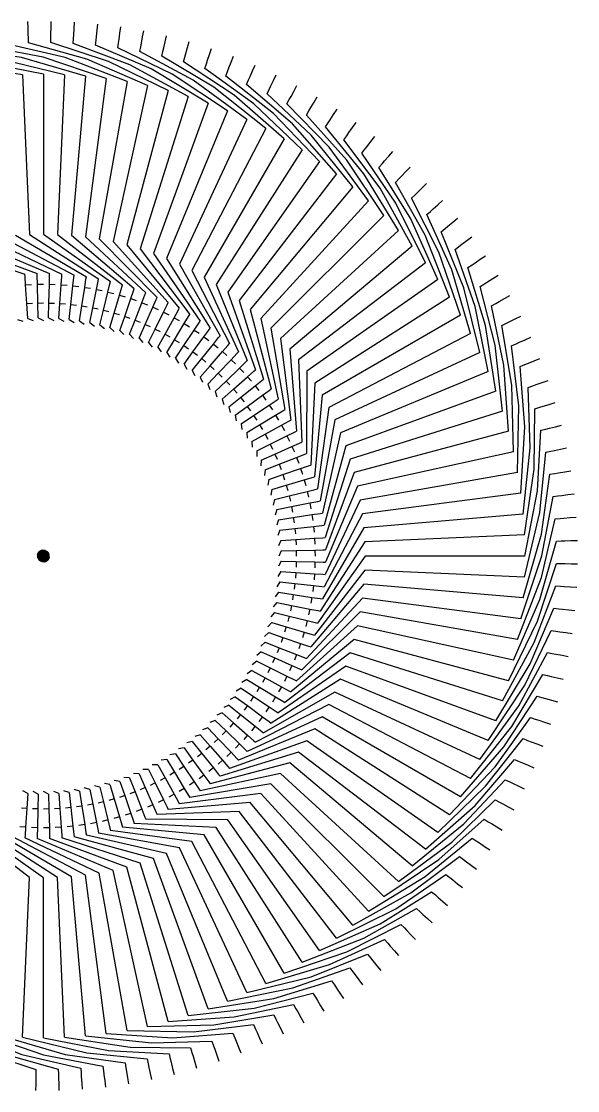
# Model space of a CAD drawing. Header units: millimetres. Extents: x -42.8 to 42.8, y -42.8 to 42.8.
# Drawn here: x -1.8 to 42.8, y -42.8 to 42.8 of the extents above; entities that cross this region are included whole.
import ezdxf

# ---------------------------------------------------------------- set-up
doc = ezdxf.new("R2010")
doc.units = ezdxf.units.MM
doc.layers.add('Array008', color=7, linetype='CONTINUOUS')

msp = doc.modelspace()

# ---------------------------------------------------------------- linework, layer by layer
at = {"layer": 'Array008'}
for p, q in [((0.616, 42.322), (0.623, 42.822)), ((-1.231, 42.309), (-1.246, 42.808)), ((-1.217, 41.809), (-1.231, 42.309)), ((0.608, 41.822), (0.616, 42.322)), ((2.432, 41.756), (2.461, 42.255)), ((2.461, 42.255), (2.49, 42.754)), ((4.251, 41.61), (4.302, 42.107)), ((4.302, 42.107), (4.353, 42.605)), ((6.134, 41.88), (6.207, 42.374)), ((7.955, 41.572), (8.049, 42.063)), ((-1.208, 41.509), (-1.217, 41.809)), ((-1.196, 41.115), (-1.208, 41.509)), ((3.475, 39.805), (-1.196, 41.115)), ((0.598, 41.128), (0.604, 41.522)), ((5.208, 39.616), (0.598, 41.128)), ((0.604, 41.522), (0.608, 41.822)), ((2.392, 41.063), (2.415, 41.456)), ((2.415, 41.456), (2.432, 41.756)), ((4.18, 40.919), (4.221, 41.312)), ((4.221, 41.312), (4.251, 41.61)), ((6.019, 41.088), (6.062, 41.385)), ((6.062, 41.385), (6.134, 41.88)), ((7.861, 41.081), (7.955, 41.572)), ((9.646, 40.699), (9.761, 41.186)), ((9.761, 41.186), (9.876, 41.672)), ((11.548, 40.721), (11.685, 41.202)), ((-1.75, 39.919), (-6.553, 40.607)), ((-0.007, 39.957), (-4.775, 40.854)), ((1.735, 39.919), (-2.989, 41.024)), ((6.931, 39.351), (2.392, 41.063)), ((8.641, 39.011), (4.18, 40.919)), ((5.961, 40.698), (6.019, 41.088)), ((10.334, 38.597), (5.961, 40.698)), ((7.731, 40.399), (7.805, 40.787)), ((12.008, 38.11), (7.731, 40.399)), ((7.805, 40.787), (7.861, 41.081)), ((9.486, 40.024), (9.577, 40.407)), ((9.577, 40.407), (9.646, 40.699)), ((11.412, 40.24), (11.548, 40.721)), ((13.314, 40.178), (13.471, 40.653)), ((0, 38.59), (-5.223, 39.614)), ((1.683, 38.553), (-3.49, 39.804)), ((3.363, 38.443), (-1.75, 39.919)), ((5.037, 38.259), (-0.007, 39.957)), ((6.701, 38.003), (1.735, 39.919)), ((8.352, 37.675), (3.475, 39.805)), ((9.988, 37.275), (5.208, 39.616)), ((13.659, 37.55), (9.486, 40.024)), ((11.223, 39.572), (11.33, 39.951)), ((15.284, 36.918), (11.223, 39.572)), ((11.33, 39.951), (11.412, 40.24)), ((12.938, 39.045), (13.062, 39.419)), ((13.062, 39.419), (13.156, 39.704)), ((13.156, 39.704), (13.314, 40.178)), ((14.876, 39.092), (15.053, 39.559)), ((15.053, 39.559), (15.231, 40.027)), ((-1.683, 38.553), (-6.946, 39.349)), ((-1.683, 38.553), (-1.125, 25.765)), ((0, 38.59), (0, 25.79)), ((1.683, 38.553), (1.125, 25.765)), ((11.604, 36.804), (6.931, 39.351)), ((13.198, 36.262), (8.641, 39.011)), ((14.768, 35.652), (10.334, 38.597)), ((16.88, 36.216), (12.938, 39.045)), ((14.629, 38.443), (14.769, 38.812)), ((14.769, 38.812), (14.876, 39.092)), ((16.567, 38.406), (16.765, 38.865)), ((16.765, 38.865), (16.963, 39.324)), ((18.444, 38.097), (18.662, 38.547)), ((3.363, 38.443), (2.248, 25.691)), ((5.037, 38.259), (3.366, 25.569)), ((6.701, 38.003), (4.478, 25.398)), ((16.309, 34.974), (12.008, 38.11)), ((18.443, 35.446), (14.629, 38.443)), ((16.292, 37.768), (16.448, 38.13)), ((19.972, 34.607), (16.292, 37.768)), ((16.448, 38.13), (16.567, 38.406)), ((18.226, 37.647), (18.444, 38.097)), ((20.088, 37.256), (20.326, 37.696)), ((8.352, 37.675), (5.582, 25.178)), ((9.988, 37.275), (6.675, 24.911)), ((17.819, 34.229), (13.659, 37.55)), ((19.295, 33.42), (15.284, 36.918)), ((17.924, 37.022), (18.095, 37.377)), ((21.463, 33.703), (17.924, 37.022)), ((18.095, 37.377), (18.226, 37.647)), ((19.851, 36.816), (20.088, 37.256)), ((11.604, 36.804), (7.755, 24.596)), ((13.198, 36.262), (8.821, 24.234)), ((20.734, 32.546), (16.88, 36.216)), ((19.521, 36.205), (19.709, 36.552)), ((22.912, 32.735), (19.521, 36.205)), ((19.709, 36.552), (19.851, 36.816)), ((21.438, 35.915), (21.694, 36.344)), ((21.694, 36.344), (21.95, 36.774)), ((14.768, 35.652), (9.869, 23.826)), ((22.134, 31.611), (18.443, 35.446)), ((21.082, 35.319), (21.284, 35.657)), ((24.318, 31.704), (21.082, 35.319)), ((21.284, 35.657), (21.438, 35.915)), ((22.984, 34.946), (23.259, 35.363)), ((23.259, 35.363), (23.534, 35.781)), ((16.309, 34.974), (10.899, 23.373)), ((23.492, 30.615), (19.972, 34.607)), ((22.603, 34.366), (22.819, 34.695)), ((25.678, 30.613), (22.603, 34.366)), ((22.819, 34.695), (22.984, 34.946)), ((24.487, 33.91), (24.779, 34.315)), ((24.779, 34.315), (25.072, 34.721)), ((17.819, 34.229), (11.908, 22.876)), ((19.295, 33.42), (12.895, 22.334)), ((24.805, 29.561), (21.463, 33.703)), ((24.08, 33.347), (24.311, 33.667)), ((24.311, 33.667), (24.487, 33.91)), ((26.252, 33.202), (26.563, 33.594)), ((20.734, 32.546), (13.857, 21.751)), ((26.071, 28.451), (22.912, 32.735)), ((26.989, 29.464), (24.08, 33.347)), ((25.512, 32.265), (25.756, 32.574)), ((25.756, 32.574), (25.942, 32.809)), ((25.942, 32.809), (26.252, 33.202)), ((27.287, 27.287), (24.318, 31.704)), ((28.249, 28.259), (25.512, 32.265)), ((27.349, 31.647), (27.676, 32.025)), ((27.676, 32.025), (28.003, 32.403)), ((22.134, 31.611), (14.792, 21.126)), ((26.895, 31.121), (27.153, 31.42)), ((29.454, 27), (26.895, 31.121)), ((27.153, 31.42), (27.349, 31.647)), ((29.046, 30.787), (29.389, 31.151)), ((23.492, 30.615), (15.7, 20.46)), ((28.451, 26.071), (25.678, 30.613)), ((28.227, 29.919), (28.497, 30.205)), ((28.497, 30.205), (28.703, 30.424)), ((28.703, 30.424), (29.046, 30.787)), ((24.805, 29.561), (16.577, 19.756)), ((29.561, 24.805), (26.989, 29.464)), ((30.604, 25.689), (28.227, 29.919)), ((29.788, 28.934), (30.003, 29.143)), ((30.003, 29.143), (30.362, 29.491)), ((30.362, 29.491), (30.72, 29.839)), ((26.071, 28.451), (17.423, 19.014)), ((29.505, 28.659), (29.788, 28.934)), ((31.695, 24.33), (29.505, 28.659)), ((31.619, 28.139), (31.993, 28.471)), ((30.615, 23.492), (28.249, 28.259)), ((30.727, 27.345), (31.021, 27.607)), ((31.021, 27.607), (31.246, 27.806)), ((31.246, 27.806), (31.619, 28.139)), ((27.287, 27.287), (18.236, 18.236)), ((31.611, 22.134), (29.454, 27)), ((32.726, 22.924), (30.727, 27.345)), ((32.429, 26.417), (32.816, 26.733)), ((32.816, 26.733), (33.204, 27.048)), ((-1.125, 25.765), (4.414, 22.192)), ((0, 25.79), (5.378, 21.978)), ((1.125, 25.765), (6.332, 21.723)), ((28.451, 26.071), (19.014, 17.423)), ((31.89, 25.978), (32.196, 26.227)), ((33.695, 21.475), (31.89, 25.978)), ((32.196, 26.227), (32.429, 26.417)), ((-6.675, 24.911), (-0.494, 22.621)), ((-5.582, 25.178), (0.494, 22.621)), ((-4.478, 25.398), (1.48, 22.578)), ((-3.366, 25.569), (2.463, 22.492)), ((-2.248, 25.691), (3.442, 22.364)), ((2.248, 25.691), (7.273, 21.426)), ((3.366, 25.569), (8.201, 21.088)), ((4.478, 25.398), (9.113, 20.711)), ((5.582, 25.178), (10.008, 20.293)), ((6.675, 24.911), (10.883, 19.838)), ((32.546, 20.734), (30.604, 25.689)), ((33.309, 24.798), (33.55, 24.977)), ((33.55, 24.977), (33.951, 25.276)), ((33.951, 25.276), (34.352, 25.574)), ((-7.755, 24.596), (-1.48, 22.578)), ((7.755, 24.596), (11.738, 19.344)), ((8.821, 24.234), (12.571, 18.814)), ((29.561, 24.805), (19.756, 16.577)), ((33.42, 19.295), (31.695, 24.33)), ((32.993, 24.562), (33.309, 24.798)), ((34.6, 19.985), (32.993, 24.562)), ((35.021, 23.771), (35.435, 24.052)), ((9.869, 23.826), (13.379, 18.247)), ((10.899, 23.373), (14.163, 17.646)), ((30.615, 23.492), (20.46, 15.7)), ((34.033, 23.1), (34.359, 23.321)), ((34.359, 23.321), (34.608, 23.49)), ((34.608, 23.49), (35.021, 23.771)), ((-1.468, 22.391), (-1.48, 22.578)), ((-1.424, 21.722), (-1.468, 22.391)), ((-0.49, 22.433), (-0.494, 22.621)), ((-0.475, 21.763), (-0.49, 22.433)), ((0.475, 21.763), (0.489, 22.433)), ((0.489, 22.433), (0.494, 22.621)), ((1.424, 21.722), (1.467, 22.391)), ((1.467, 22.391), (1.48, 22.578)), ((2.37, 21.639), (2.443, 22.305)), ((2.443, 22.305), (2.463, 22.492)), ((3.413, 22.177), (3.442, 22.364)), ((11.908, 22.876), (14.919, 17.012)), ((12.895, 22.334), (15.647, 16.345)), ((34.229, 17.819), (32.726, 22.924)), ((35.439, 18.457), (34.033, 23.1)), ((36.025, 22.22), (36.45, 22.483)), ((-1.424, 21.722), (-0.95, 21.753)), ((-1.326, 20.225), (-1.424, 21.722)), ((-0.475, 21.763), (0, 21.774)), ((-0.442, 20.264), (-0.475, 21.763)), ((0.442, 20.264), (0.475, 21.763)), ((0.475, 21.763), (0.95, 21.753)), ((1.326, 20.225), (1.424, 21.722)), ((1.424, 21.722), (1.898, 21.691)), ((2.207, 20.148), (2.37, 21.639)), ((2.37, 21.639), (2.842, 21.588)), ((3.083, 20.033), (3.311, 21.515)), ((3.311, 21.515), (3.413, 22.177)), ((3.311, 21.515), (3.781, 21.443)), ((4.247, 21.35), (4.377, 22.007)), ((4.377, 22.007), (4.414, 22.192)), ((5.174, 21.145), (5.333, 21.796)), ((5.333, 21.796), (5.378, 21.978)), ((6.091, 20.899), (6.279, 21.542)), ((6.279, 21.542), (6.332, 21.723)), ((7.213, 21.248), (7.273, 21.426)), ((13.857, 21.751), (16.345, 15.647)), ((31.611, 22.134), (21.126, 14.792)), ((34.974, 16.309), (33.695, 21.475)), ((35.008, 21.593), (35.344, 21.8)), ((36.21, 16.893), (35.008, 21.593)), ((35.344, 21.8), (35.599, 21.958)), ((35.599, 21.958), (36.025, 22.22)), ((3.954, 19.879), (4.247, 21.35)), ((4.247, 21.35), (4.713, 21.258)), ((4.818, 19.688), (5.174, 21.145)), ((5.174, 21.145), (5.635, 21.032)), ((5.672, 19.459), (6.091, 20.899)), ((6.091, 20.899), (6.547, 20.766)), ((6.515, 19.193), (6.997, 20.613)), ((6.997, 20.613), (7.213, 21.248)), ((6.997, 20.613), (7.447, 20.461)), ((7.89, 20.289), (8.133, 20.913)), ((8.133, 20.913), (8.201, 21.088)), ((9.037, 20.538), (9.113, 20.711)), ((14.792, 21.126), (17.012, 14.919)), ((32.546, 20.734), (21.751, 13.857)), ((36.523, 20.384), (36.96, 20.628)), ((36.96, 20.628), (37.396, 20.872)), ((-1.326, 20.225), (-0.884, 20.254)), ((-1.247, 19.028), (-1.326, 20.225)), ((-0.442, 20.264), (0, 20.273)), ((-0.416, 19.064), (-0.442, 20.264)), ((0.416, 19.064), (0.442, 20.264)), ((0.442, 20.264), (0.884, 20.254)), ((1.247, 19.028), (1.326, 20.225)), ((1.326, 20.225), (1.767, 20.196)), ((2.076, 18.955), (2.207, 20.148)), ((2.207, 20.148), (2.646, 20.1)), ((2.901, 18.847), (3.083, 20.033)), ((3.083, 20.033), (3.52, 19.965)), ((3.72, 18.702), (3.954, 19.879)), ((3.954, 19.879), (4.388, 19.793)), ((7.346, 18.891), (7.89, 20.289)), ((7.89, 20.289), (8.332, 20.116)), ((8.163, 18.552), (8.767, 19.925)), ((8.767, 19.925), (9.037, 20.538)), ((8.767, 19.925), (9.202, 19.734)), ((9.628, 19.524), (9.924, 20.125)), ((9.924, 20.125), (10.008, 20.293)), ((10.793, 19.673), (10.883, 19.838)), ((15.7, 20.46), (17.646, 14.163)), ((16.577, 19.756), (18.247, 13.38)), ((35.652, 14.768), (34.6, 19.985)), ((35.917, 20.046), (36.261, 20.238)), ((36.912, 15.298), (35.917, 20.046)), ((36.261, 20.238), (36.523, 20.384)), ((-2.076, 18.955), (-1.645, 18.797)), ((-1.247, 19.028), (-0.823, 18.851)), ((-0.416, 19.064), (0, 18.869)), ((0.416, 19.064), (0.823, 18.851)), ((1.247, 19.028), (1.644, 18.797)), ((2.076, 18.955), (2.463, 18.707)), ((2.901, 18.847), (3.276, 18.582)), ((4.532, 18.522), (4.818, 19.688)), ((4.818, 19.688), (5.247, 19.583)), ((5.336, 18.307), (5.672, 19.459)), ((5.672, 19.459), (6.096, 19.335)), ((6.129, 18.057), (6.515, 19.193)), ((6.515, 19.193), (6.934, 19.051)), ((6.911, 17.772), (7.346, 18.891)), ((7.346, 18.891), (7.758, 18.73)), ((8.965, 18.178), (9.628, 19.524)), ((9.628, 19.524), (10.054, 19.314)), ((9.749, 17.77), (10.47, 19.085)), ((10.47, 19.085), (10.793, 19.673)), ((10.47, 19.085), (10.887, 18.857)), ((11.293, 18.61), (11.641, 19.183)), ((11.641, 19.183), (11.738, 19.344)), ((17.423, 19.014), (18.814, 12.571)), ((33.42, 19.295), (22.334, 12.895)), ((37.378, 18.772), (37.824, 18.996)), ((37.824, 18.996), (38.271, 19.221)), ((3.72, 18.702), (4.084, 18.421)), ((4.532, 18.522), (4.884, 18.226)), ((5.336, 18.307), (5.674, 17.995)), ((6.129, 18.057), (6.453, 17.731)), ((7.68, 17.454), (8.163, 18.552)), ((8.163, 18.552), (8.568, 18.374)), ((8.434, 17.102), (8.965, 18.178)), ((8.965, 18.178), (9.361, 17.983)), ((10.515, 17.328), (11.293, 18.61)), ((11.261, 16.853), (12.094, 18.1)), ((11.293, 18.61), (11.699, 18.364)), ((12.094, 18.1), (12.466, 18.657)), ((12.094, 18.1), (12.489, 17.836)), ((12.466, 18.657), (12.571, 18.814)), ((12.872, 17.555), (13.268, 18.096)), ((13.268, 18.096), (13.379, 18.247)), ((18.236, 18.236), (19.344, 11.738)), ((36.262, 13.198), (35.439, 18.457)), ((36.757, 18.46), (37.11, 18.637)), ((37.545, 13.673), (36.757, 18.46)), ((37.11, 18.637), (37.378, 18.772)), ((6.911, 17.772), (7.221, 17.432)), ((7.68, 17.454), (7.974, 17.101)), ((9.172, 16.718), (9.749, 17.77)), ((9.749, 17.77), (10.137, 17.557)), ((9.892, 16.302), (10.515, 17.328)), ((10.515, 17.328), (10.893, 17.098)), ((11.985, 16.346), (12.872, 17.555)), ((12.872, 17.555), (13.255, 17.274)), ((13.625, 16.977), (14.045, 17.5)), ((14.045, 17.5), (14.163, 17.646)), ((19.014, 17.423), (19.838, 10.883)), ((34.229, 17.819), (22.876, 11.908)), ((38.161, 17.123), (38.617, 17.328)), ((38.617, 17.328), (39.073, 17.533)), ((8.434, 17.102), (8.713, 16.737)), ((9.172, 16.718), (9.434, 16.341)), ((9.892, 16.302), (10.138, 15.914)), ((10.594, 15.855), (11.261, 16.853)), ((11.261, 16.853), (11.628, 16.607)), ((11.275, 15.378), (11.985, 16.346)), ((11.985, 16.346), (12.342, 16.084)), ((12.687, 15.807), (13.625, 16.977)), ((13.364, 15.239), (14.353, 16.367)), ((13.625, 16.977), (13.996, 16.68)), ((14.353, 16.367), (14.795, 16.87)), ((14.353, 16.367), (14.71, 16.053)), ((14.795, 16.87), (14.919, 17.012)), ((15.517, 16.209), (15.647, 16.345)), ((19.756, 16.577), (20.293, 10.008)), ((34.974, 16.309), (23.373, 10.899)), ((36.804, 11.604), (36.21, 16.893)), ((37.527, 16.839), (37.887, 17.001)), ((38.105, 12.022), (37.527, 16.839)), ((37.887, 17.001), (38.161, 17.123)), ((10.594, 15.855), (10.823, 15.456)), ((11.935, 14.871), (12.687, 15.807)), ((12.687, 15.807), (13.031, 15.53)), ((14.016, 14.641), (15.053, 15.725)), ((15.053, 15.725), (15.517, 16.209)), ((15.053, 15.725), (15.396, 15.396)), ((15.725, 15.053), (16.209, 15.517)), ((16.209, 15.517), (16.345, 15.647)), ((20.46, 15.7), (20.711, 9.113)), ((38.593, 15.332), (38.871, 15.443)), ((38.871, 15.443), (39.336, 15.627)), ((39.336, 15.627), (39.801, 15.812)), ((11.275, 15.378), (11.486, 14.97)), ((11.935, 14.871), (12.128, 14.454)), ((12.573, 14.337), (13.364, 15.239)), ((13.186, 13.775), (14.016, 14.641)), ((13.364, 15.239), (13.697, 14.947)), ((14.016, 14.641), (14.335, 14.336)), ((14.641, 14.016), (15.725, 15.053)), ((15.725, 15.053), (16.053, 14.71)), ((16.366, 14.353), (16.87, 14.795)), ((16.87, 14.795), (17.012, 14.919)), ((21.126, 14.792), (21.088, 8.201)), ((35.652, 14.768), (23.826, 9.869)), ((37.275, 9.988), (36.912, 15.298)), ((38.226, 15.186), (38.593, 15.332)), ((38.593, 10.349), (38.226, 15.186)), ((12.573, 14.337), (12.747, 13.911)), ((13.186, 13.775), (13.342, 13.342)), ((13.774, 13.186), (14.641, 14.016)), ((14.641, 14.016), (14.947, 13.697)), ((15.239, 13.364), (16.366, 14.353)), ((16.366, 14.353), (16.68, 13.996)), ((16.977, 13.626), (17.499, 14.045)), ((17.499, 14.045), (17.646, 14.163)), ((21.751, 13.857), (21.426, 7.273)), ((39.225, 13.634), (39.508, 13.732)), ((39.508, 13.732), (39.98, 13.897)), ((39.98, 13.897), (40.453, 14.061)), ((13.774, 13.186), (13.911, 12.747)), ((14.337, 12.573), (15.239, 13.364)), ((15.239, 13.364), (15.53, 13.032)), ((15.807, 12.687), (16.977, 13.626)), ((16.345, 11.985), (17.555, 12.872)), ((16.977, 13.626), (17.274, 13.255)), ((17.555, 12.872), (18.095, 13.268)), ((17.555, 12.872), (17.836, 12.489)), ((18.095, 13.268), (18.247, 13.38)), ((22.334, 12.895), (21.723, 6.332)), ((36.262, 13.198), (24.234, 8.821)), ((37.675, 8.352), (37.545, 13.673)), ((38.852, 13.504), (39.225, 13.634)), ((39.008, 8.655), (38.852, 13.504)), ((14.337, 12.573), (14.454, 12.129)), ((14.871, 11.936), (15.807, 12.687)), ((15.807, 12.687), (16.084, 12.342)), ((16.853, 11.261), (18.1, 12.094)), ((18.1, 12.094), (18.657, 12.466)), ((18.1, 12.094), (18.364, 11.699)), ((18.657, 12.466), (18.814, 12.571)), ((38.003, 6.701), (38.105, 12.022)), ((39.782, 11.91), (40.069, 11.996)), ((40.069, 11.996), (40.548, 12.139)), ((40.548, 12.139), (41.027, 12.283)), ((14.871, 11.936), (14.969, 11.487)), ((15.378, 11.276), (16.345, 11.985)), ((15.378, 11.276), (15.456, 10.823)), ((15.855, 10.594), (16.853, 11.261)), ((16.345, 11.985), (16.607, 11.628)), ((16.853, 11.261), (17.098, 10.893)), ((17.328, 10.515), (18.61, 11.293)), ((18.61, 11.293), (19.183, 11.641)), ((18.61, 11.293), (18.857, 10.887)), ((19.183, 11.641), (19.344, 11.738)), ((22.876, 11.908), (21.978, 5.378)), ((36.804, 11.604), (24.596, 7.755)), ((39.349, 6.946), (39.404, 11.797)), ((39.404, 11.797), (39.782, 11.91)), ((15.855, 10.594), (15.914, 10.138)), ((16.302, 9.892), (17.328, 10.515)), ((17.328, 10.515), (17.557, 10.137)), ((17.77, 9.749), (19.085, 10.471)), ((19.085, 10.471), (19.673, 10.793)), ((19.085, 10.471), (19.314, 10.054)), ((19.673, 10.793), (19.838, 10.883)), ((23.373, 10.899), (22.192, 4.414)), ((38.259, 5.037), (38.593, 10.349)), ((40.555, 10.237), (41.039, 10.359)), ((41.039, 10.359), (41.524, 10.482)), ((16.302, 9.892), (16.341, 9.434)), ((16.718, 9.172), (17.77, 9.749)), ((17.77, 9.749), (17.983, 9.361)), ((18.178, 8.965), (19.524, 9.628)), ((19.524, 9.628), (20.125, 9.924)), ((19.524, 9.628), (19.734, 9.202)), ((20.125, 9.924), (20.293, 10.008)), ((23.826, 9.869), (22.364, 3.442)), ((37.275, 9.988), (24.911, 6.675)), ((39.614, 5.223), (39.881, 10.067)), ((39.881, 10.067), (40.264, 10.163)), ((40.264, 10.163), (40.555, 10.237)), ((16.718, 9.172), (16.737, 8.713)), ((17.102, 8.434), (18.178, 8.965)), ((18.178, 8.965), (18.374, 8.568)), ((18.552, 8.163), (19.925, 8.767)), ((19.925, 8.767), (20.538, 9.037)), ((19.925, 8.767), (20.116, 8.333)), ((20.538, 9.037), (20.711, 9.113)), ((24.234, 8.821), (22.492, 2.463)), ((38.443, 3.363), (39.008, 8.655)), ((41.452, 8.559), (41.942, 8.66)), ((17.102, 8.434), (17.101, 7.974)), ((17.454, 7.68), (18.552, 8.163)), ((18.552, 8.163), (18.73, 7.758)), ((18.89, 7.346), (20.289, 7.89)), ((20.289, 7.89), (20.913, 8.133)), ((20.289, 7.89), (20.461, 7.447)), ((20.913, 8.133), (21.088, 8.201)), ((24.596, 7.755), (22.578, 1.48)), ((37.675, 8.352), (25.178, 5.582)), ((39.804, 3.49), (40.282, 8.318)), ((40.282, 8.318), (40.669, 8.397)), ((40.669, 8.397), (40.962, 8.458)), ((40.962, 8.458), (41.452, 8.559)), ((17.454, 7.68), (17.432, 7.221)), ((17.772, 6.911), (17.731, 6.453)), ((17.772, 6.911), (18.89, 7.346)), ((18.89, 7.346), (19.051, 6.934)), ((19.193, 6.515), (20.613, 6.997)), ((20.613, 6.997), (21.248, 7.213)), ((20.613, 6.997), (20.766, 6.548)), ((21.248, 7.213), (21.426, 7.273)), ((38.553, 1.683), (39.349, 6.946)), ((18.057, 6.129), (17.995, 5.674)), ((18.057, 6.129), (19.193, 6.515)), ((19.193, 6.515), (19.335, 6.096)), ((19.459, 5.672), (20.899, 6.092)), ((20.899, 6.092), (21.542, 6.279)), ((20.899, 6.092), (21.032, 5.636)), ((21.542, 6.279), (21.723, 6.332)), ((24.911, 6.675), (22.621, 0.494)), ((38.003, 6.701), (25.398, 4.478)), ((39.919, 1.75), (40.607, 6.553)), ((40.607, 6.553), (40.996, 6.615)), ((40.996, 6.615), (41.292, 6.663)), ((41.292, 6.663), (41.786, 6.743)), ((41.786, 6.743), (42.28, 6.823)), ((18.307, 5.336), (18.226, 4.884)), ((18.307, 5.336), (19.459, 5.672)), ((19.459, 5.672), (19.583, 5.247)), ((19.688, 4.818), (21.145, 5.174)), ((21.145, 5.174), (21.796, 5.333)), ((21.145, 5.174), (21.258, 4.713)), ((21.796, 5.333), (21.978, 5.378)), ((25.178, 5.582), (22.621, -0.494)), ((38.59, 0), (39.614, 5.223)), ((18.522, 4.532), (18.421, 4.084)), ((18.522, 4.532), (19.688, 4.818)), ((19.688, 4.818), (19.793, 4.388)), ((21.35, 4.247), (22.007, 4.378)), ((22.007, 4.378), (22.192, 4.414)), ((25.398, 4.478), (22.578, -1.48)), ((38.259, 5.037), (25.569, 3.366)), ((39.957, 0.007), (40.854, 4.775)), ((40.854, 4.775), (41.246, 4.821)), ((41.246, 4.821), (41.544, 4.856)), ((41.544, 4.856), (42.04, 4.914)), ((42.04, 4.914), (42.537, 4.972)), ((18.702, 3.72), (18.582, 3.277)), ((18.702, 3.72), (19.879, 3.954)), ((19.879, 3.954), (21.35, 4.247)), ((19.879, 3.954), (19.965, 3.521)), ((21.35, 4.247), (21.443, 3.781)), ((22.177, 3.413), (22.364, 3.442)), ((38.553, -1.683), (39.804, 3.49)), ((18.847, 2.901), (18.707, 2.463)), ((18.847, 2.901), (20.033, 3.083)), ((20.033, 3.083), (21.515, 3.312)), ((20.033, 3.083), (20.1, 2.646)), ((21.515, 3.312), (22.177, 3.413)), ((21.515, 3.312), (21.588, 2.842)), ((25.569, 3.366), (22.492, -2.463)), ((38.443, 3.363), (25.691, 2.248)), ((39.919, -1.735), (41.024, 2.989)), ((41.024, 2.989), (41.417, 3.017)), ((41.417, 3.017), (41.716, 3.039)), ((41.716, 3.039), (42.215, 3.075)), ((42.215, 3.075), (42.713, 3.112)), ((18.955, 2.076), (18.797, 1.645)), ((18.955, 2.076), (20.148, 2.207)), ((20.148, 2.207), (21.639, 2.37)), ((20.148, 2.207), (20.196, 1.767)), ((21.639, 2.37), (22.305, 2.443)), ((21.639, 2.37), (21.691, 1.898)), ((22.305, 2.443), (22.492, 2.463)), ((25.691, 2.248), (22.364, -3.442)), ((38.443, -3.363), (39.919, 1.75)), ((19.028, 1.247), (18.851, 0.823)), ((19.028, 1.247), (20.225, 1.326)), ((20.225, 1.326), (21.722, 1.424)), ((20.225, 1.326), (20.254, 0.884)), ((21.722, 1.424), (22.391, 1.468)), ((21.722, 1.424), (21.753, 0.95)), ((25.765, 1.125), (22.192, -4.414)), ((22.391, 1.468), (22.578, 1.48)), ((38.553, 1.683), (25.765, 1.125)), ((39.805, -3.475), (41.115, 1.196)), ((41.115, 1.196), (41.509, 1.208)), ((41.509, 1.208), (41.809, 1.217)), ((41.809, 1.217), (42.309, 1.231)), ((42.309, 1.231), (42.808, 1.246)), ((0, 0), (-0.5, 0.022)), ((0, 0), (-0.5, 0)), ((0, 0), (-0.5, -0.022)), ((0, 0), (-0.498, 0.044)), ((0, 0), (-0.498, -0.044)), ((0, 0), (-0.496, 0.065)), ((0, 0), (-0.496, -0.065)), ((0, 0), (-0.492, 0.087)), ((0, 0), (-0.492, -0.087)), ((0, 0), (-0.488, 0.108)), ((0, 0), (-0.488, -0.108)), ((0, 0), (-0.483, 0.129)), ((0, 0), (-0.483, -0.129)), ((0, 0), (-0.477, 0.15)), ((0, 0), (-0.477, -0.15)), ((0, 0), (-0.47, 0.171)), ((0, 0), (-0.47, -0.171)), ((0, 0), (-0.462, 0.191)), ((0, 0), (-0.462, -0.191)), ((0, 0), (-0.453, 0.211)), ((0, 0), (-0.453, -0.211)), ((0, 0), (-0.444, 0.231)), ((0, 0), (-0.444, -0.231)), ((0, 0), (-0.433, 0.25)), ((0, 0), (-0.433, -0.25)), ((0, 0), (-0.422, 0.269)), ((0, 0), (-0.422, -0.269)), ((0, 0), (-0.41, 0.287)), ((0, 0), (-0.41, -0.287)), ((0, 0), (-0.397, 0.304)), ((0, 0), (-0.397, -0.304)), ((0, 0), (-0.383, 0.321)), ((0, 0), (-0.383, -0.321)), ((0, 0), (-0.369, 0.338)), ((0, 0), (-0.369, -0.338)), ((0, 0), (-0.354, 0.354)), ((0, 0), (-0.354, -0.354)), ((0, 0), (-0.338, 0.369)), ((0, 0), (-0.338, -0.369)), ((0, 0), (-0.321, 0.383)), ((0, 0), (-0.321, -0.383)), ((0, 0), (-0.304, 0.397)), ((0, 0), (-0.304, -0.397)), ((0, 0), (-0.287, 0.41)), ((0, 0), (-0.287, -0.41)), ((0, 0), (-0.269, 0.422)), ((0, 0), (-0.269, -0.422)), ((0, 0), (-0.25, 0.433)), ((0, 0), (-0.25, -0.433)), ((0, 0), (-0.231, 0.444)), ((0, 0), (-0.231, -0.444)), ((0, 0), (-0.211, 0.453)), ((0, 0), (-0.211, -0.453)), ((0, 0), (-0.191, 0.462)), ((0, 0), (-0.191, -0.462)), ((0, 0), (-0.171, 0.47)), ((0, 0), (-0.171, -0.47)), ((0, 0), (-0.15, 0.477)), ((0, 0), (-0.15, -0.477)), ((0, 0), (-0.129, 0.483)), ((0, 0), (-0.129, -0.483)), ((0, 0), (-0.108, 0.488)), ((0, 0), (-0.108, -0.488)), ((0, 0), (-0.087, 0.492)), ((0, 0), (-0.087, -0.492)), ((0, 0), (-0.065, 0.496)), ((0, 0), (-0.065, -0.496)), ((0, 0), (-0.044, 0.498)), ((0, 0), (-0.044, -0.498)), ((0, 0), (-0.022, 0.5)), ((0, 0), (-0.022, -0.5)), ((0, 0), (0.022, 0.5)), ((0, 0), (0, 0.5)), ((0, 0), (0.044, 0.498)), ((0, 0), (0.065, 0.496)), ((0, 0), (0.087, 0.492)), ((0, 0), (0.108, 0.488)), ((0, 0), (0.129, 0.483)), ((0, 0), (0.15, 0.477)), ((0, 0), (0.171, 0.47)), ((0, 0), (0.191, 0.462)), ((0, 0), (0.211, 0.453)), ((0, 0), (0.231, 0.444)), ((0, 0), (0.25, 0.433)), ((0, 0), (0.269, 0.422)), ((0, 0), (0.287, 0.41)), ((0, 0), (0.304, 0.397)), ((0, 0), (0.321, 0.383)), ((0, 0), (0.338, 0.369)), ((0, 0), (0.354, 0.354)), ((0, 0), (0.369, 0.338)), ((0, 0), (0.383, 0.321)), ((0, 0), (0.397, 0.304)), ((0, 0), (0.41, 0.287)), ((0, 0), (0.422, 0.269)), ((0, 0), (0.433, 0.25)), ((0, 0), (0.444, 0.231)), ((0, 0), (0.453, 0.211)), ((0, 0), (0.462, 0.191)), ((0, 0), (0.47, 0.171)), ((0, 0), (0.477, 0.15)), ((0, 0), (0.483, 0.129)), ((0, 0), (0.488, 0.108)), ((0, 0), (0.492, 0.087)), ((0, 0), (0.496, 0.065)), ((0, 0), (0.498, 0.044)), ((0, 0), (0.5, 0.022)), ((0, 0), (0, -0.5)), ((0, 0), (0.022, -0.5)), ((0, 0), (0.044, -0.498)), ((0, 0), (0.065, -0.496)), ((0, 0), (0.087, -0.492)), ((0, 0), (0.108, -0.488)), ((0, 0), (0.129, -0.483)), ((0, 0), (0.15, -0.477)), ((0, 0), (0.171, -0.47)), ((0, 0), (0.191, -0.462)), ((0, 0), (0.211, -0.453)), ((0, 0), (0.231, -0.444)), ((0, 0), (0.25, -0.433)), ((0, 0), (0.269, -0.422)), ((0, 0), (0.287, -0.41)), ((0, 0), (0.304, -0.397)), ((0, 0), (0.321, -0.383)), ((0, 0), (0.338, -0.369)), ((0, 0), (0.354, -0.354)), ((0, 0), (0.369, -0.338)), ((0, 0), (0.383, -0.321)), ((0, 0), (0.397, -0.304)), ((0, 0), (0.41, -0.287)), ((0, 0), (0.422, -0.269)), ((0, 0), (0.433, -0.25)), ((0, 0), (0.444, -0.231)), ((0, 0), (0.453, -0.211)), ((0, 0), (0.462, -0.191)), ((0, 0), (0.47, -0.171)), ((0, 0), (0.477, -0.15)), ((0, 0), (0.483, -0.129)), ((0, 0), (0.488, -0.108)), ((0, 0), (0.492, -0.087)), ((0, 0), (0.496, -0.065)), ((0, 0), (0.498, -0.044)), ((0, 0), (0.5, -0.022)), ((0, 0), (0.5, 0)), ((19.064, 0.416), (18.869, 0)), ((19.064, 0.416), (20.264, 0.442)), ((20.264, 0.442), (21.763, 0.475)), ((20.264, 0.442), (20.273, 0)), ((21.763, 0.475), (22.433, 0.49)), ((21.763, 0.475), (21.774, 0)), ((25.79, 0), (21.978, -5.378)), ((22.433, 0.49), (22.621, 0.494)), ((38.59, 0), (25.79, 0)), ((38.259, -5.037), (39.957, 0.007)), ((19.064, -0.416), (18.851, -0.823)), ((19.064, -0.416), (20.264, -0.442)), ((20.264, -0.442), (20.254, -0.884)), ((20.264, -0.442), (21.763, -0.475)), ((21.763, -0.475), (21.753, -0.95)), ((21.763, -0.475), (22.433, -0.489)), ((22.433, -0.489), (22.621, -0.494)), ((39.616, -5.208), (41.128, -0.598)), ((41.128, -0.598), (41.522, -0.604)), ((41.522, -0.604), (41.822, -0.608)), ((41.822, -0.608), (42.322, -0.616)), ((42.322, -0.616), (42.822, -0.623)), ((19.028, -1.247), (18.797, -1.644)), ((19.028, -1.247), (20.225, -1.326)), ((20.225, -1.326), (20.196, -1.767)), ((20.225, -1.326), (21.722, -1.424)), ((21.722, -1.424), (21.691, -1.898)), ((21.722, -1.424), (22.391, -1.467)), ((25.765, -1.125), (21.723, -6.332)), ((22.391, -1.467), (22.578, -1.48)), ((38.553, -1.683), (25.765, -1.125)), ((18.955, -2.076), (18.707, -2.463)), ((18.955, -2.076), (20.148, -2.207)), ((20.148, -2.207), (20.1, -2.646)), ((20.148, -2.207), (21.639, -2.37)), ((25.691, -2.248), (21.426, -7.273)), ((21.639, -2.37), (21.588, -2.842)), ((21.639, -2.37), (22.305, -2.443)), ((22.305, -2.443), (22.492, -2.463)), ((38.443, -3.363), (25.691, -2.248)), ((38.003, -6.701), (39.919, -1.735)), ((39.351, -6.931), (41.063, -2.392)), ((41.063, -2.392), (41.456, -2.415)), ((41.456, -2.415), (41.756, -2.432)), ((41.756, -2.432), (42.255, -2.461)), ((42.255, -2.461), (42.754, -2.49)), ((18.847, -2.901), (18.582, -3.276)), ((18.847, -2.901), (20.033, -3.083)), ((20.033, -3.083), (19.965, -3.52)), ((20.033, -3.083), (21.515, -3.311)), ((25.569, -3.366), (21.088, -8.201)), ((21.515, -3.311), (21.443, -3.781)), ((21.515, -3.311), (22.177, -3.413)), ((22.177, -3.413), (22.364, -3.442)), ((38.259, -5.037), (25.569, -3.366)), ((18.702, -3.72), (18.421, -4.084)), ((18.702, -3.72), (19.879, -3.954)), ((19.879, -3.954), (19.793, -4.388)), ((19.879, -3.954), (21.35, -4.247)), ((21.35, -4.247), (21.258, -4.713)), ((21.35, -4.247), (22.007, -4.377)), ((37.675, -8.352), (39.805, -3.475)), ((39.011, -8.641), (40.919, -4.18)), ((40.919, -4.18), (41.312, -4.221)), ((41.312, -4.221), (41.61, -4.251)), ((41.61, -4.251), (42.107, -4.302)), ((18.522, -4.532), (18.226, -4.884)), ((18.522, -4.532), (19.688, -4.818)), ((19.688, -4.818), (19.583, -5.247)), ((19.688, -4.818), (21.145, -5.174)), ((25.398, -4.478), (20.711, -9.113)), ((22.007, -4.377), (22.192, -4.414)), ((38.003, -6.701), (25.398, -4.478)), ((42.107, -4.302), (42.605, -4.353)), ((18.307, -5.336), (17.995, -5.674)), ((18.307, -5.336), (19.459, -5.672)), ((19.459, -5.672), (19.335, -6.096)), ((19.459, -5.672), (20.899, -6.091)), ((25.178, -5.582), (20.293, -10.008)), ((21.145, -5.174), (21.032, -5.635)), ((21.145, -5.174), (21.796, -5.333)), ((21.796, -5.333), (21.978, -5.378)), ((37.675, -8.352), (25.178, -5.582)), ((37.275, -9.988), (39.616, -5.208)), ((38.597, -10.334), (40.698, -5.961)), ((40.698, -5.961), (41.088, -6.019)), ((18.057, -6.129), (17.731, -6.453)), ((18.057, -6.129), (19.193, -6.515)), ((19.193, -6.515), (19.051, -6.934)), ((19.193, -6.515), (20.613, -6.997)), ((24.911, -6.675), (19.838, -10.883)), ((20.899, -6.091), (20.766, -6.547)), ((20.899, -6.091), (21.542, -6.279)), ((21.542, -6.279), (21.723, -6.332)), ((37.275, -9.988), (24.911, -6.675)), ((41.088, -6.019), (41.385, -6.062)), ((41.385, -6.062), (41.88, -6.134)), ((41.88, -6.134), (42.374, -6.207)), ((17.454, -7.68), (17.101, -7.974)), ((17.772, -6.911), (17.432, -7.221)), ((17.454, -7.68), (18.552, -8.163)), ((17.772, -6.911), (18.891, -7.346)), ((18.891, -7.346), (18.73, -7.758)), ((18.891, -7.346), (20.289, -7.89)), ((20.613, -6.997), (20.461, -7.447)), ((20.613, -6.997), (21.248, -7.213)), ((21.248, -7.213), (21.426, -7.273)), ((36.804, -11.604), (39.351, -6.931)), ((17.102, -8.434), (16.737, -8.713)), ((17.102, -8.434), (18.178, -8.965)), ((18.552, -8.163), (18.374, -8.568)), ((18.552, -8.163), (19.925, -8.767)), ((24.596, -7.755), (19.344, -11.738)), ((20.289, -7.89), (20.116, -8.332)), ((20.289, -7.89), (20.913, -8.133)), ((20.913, -8.133), (21.088, -8.201)), ((36.804, -11.604), (24.596, -7.755)), ((38.11, -12.008), (40.399, -7.731)), ((40.399, -7.731), (40.787, -7.805)), ((40.787, -7.805), (41.081, -7.861)), ((41.081, -7.861), (41.572, -7.955)), ((41.572, -7.955), (42.063, -8.049)), ((16.718, -9.172), (16.341, -9.434)), ((16.718, -9.172), (17.77, -9.749)), ((18.178, -8.965), (17.983, -9.361)), ((18.178, -8.965), (19.524, -9.628)), ((24.234, -8.821), (18.814, -12.571)), ((19.925, -8.767), (19.734, -9.202)), ((19.925, -8.767), (20.538, -9.037)), ((20.538, -9.037), (20.711, -9.113)), ((36.262, -13.198), (24.234, -8.821)), ((36.262, -13.198), (39.011, -8.641)), ((16.302, -9.892), (15.914, -10.138)), ((16.302, -9.892), (17.328, -10.515)), ((17.77, -9.749), (17.557, -10.137)), ((17.77, -9.749), (19.085, -10.47)), ((23.826, -9.869), (18.247, -13.379)), ((19.524, -9.628), (19.314, -10.054)), ((19.524, -9.628), (20.125, -9.924)), ((20.125, -9.924), (20.293, -10.008)), ((35.652, -14.768), (23.826, -9.869)), ((37.55, -13.659), (40.024, -9.486)), ((40.024, -9.486), (40.407, -9.577)), ((40.407, -9.577), (40.699, -9.646)), ((40.699, -9.646), (41.186, -9.761)), ((41.186, -9.761), (41.672, -9.876)), ((15.855, -10.594), (15.456, -10.823)), ((15.855, -10.594), (16.853, -11.261)), ((17.328, -10.515), (17.098, -10.893)), ((17.328, -10.515), (18.61, -11.293)), ((23.373, -10.899), (17.646, -14.163)), ((19.085, -10.47), (18.857, -10.887)), ((19.085, -10.47), (19.673, -10.793)), ((19.673, -10.793), (19.838, -10.883)), ((34.974, -16.309), (23.373, -10.899)), ((35.652, -14.768), (38.597, -10.334)), ((14.871, -11.935), (14.454, -12.128)), ((14.871, -11.935), (15.807, -12.687)), ((15.378, -11.275), (14.97, -11.486)), ((15.378, -11.275), (16.346, -11.985)), ((16.346, -11.985), (16.084, -12.342)), ((16.346, -11.985), (17.555, -12.872)), ((16.853, -11.261), (16.607, -11.628)), ((16.853, -11.261), (18.1, -12.094)), ((22.876, -11.908), (17.012, -14.919)), ((18.61, -11.293), (18.364, -11.699)), ((18.61, -11.293), (19.183, -11.641)), ((19.183, -11.641), (19.344, -11.738)), ((34.229, -17.819), (22.876, -11.908)), ((36.918, -15.284), (39.572, -11.223)), ((39.572, -11.223), (39.951, -11.33)), ((39.951, -11.33), (40.24, -11.412)), ((40.24, -11.412), (40.721, -11.548)), ((40.721, -11.548), (41.202, -11.685)), ((14.337, -12.573), (13.911, -12.747)), ((14.337, -12.573), (15.239, -13.364)), ((15.807, -12.687), (15.53, -13.031)), ((15.807, -12.687), (16.977, -13.625)), ((18.1, -12.094), (17.836, -12.489)), ((18.1, -12.094), (18.657, -12.466)), ((18.657, -12.466), (18.814, -12.571)), ((34.974, -16.309), (38.11, -12.008)), ((13.775, -13.186), (13.342, -13.342)), ((13.775, -13.186), (14.641, -14.016)), ((15.239, -13.364), (14.947, -13.697)), ((15.239, -13.364), (16.367, -14.353)), ((22.334, -12.895), (16.345, -15.647)), ((16.977, -13.625), (16.68, -13.996)), ((16.977, -13.625), (17.5, -14.045)), ((17.555, -12.872), (17.274, -13.255)), ((17.555, -12.872), (18.096, -13.268)), ((18.096, -13.268), (18.247, -13.379)), ((33.42, -19.295), (22.334, -12.895)), ((34.229, -17.819), (37.55, -13.659)), ((36.216, -16.88), (39.045, -12.938)), ((39.045, -12.938), (39.419, -13.062)), ((39.419, -13.062), (39.704, -13.156)), ((39.704, -13.156), (40.178, -13.314)), ((40.178, -13.314), (40.653, -13.471)), ((12.573, -14.337), (12.129, -14.454)), ((12.573, -14.337), (13.364, -15.239)), ((13.186, -13.774), (12.747, -13.911)), ((13.186, -13.774), (14.016, -14.641)), ((14.641, -14.016), (14.336, -14.335)), ((14.641, -14.016), (15.725, -15.053)), ((21.751, -13.857), (15.647, -16.345)), ((16.367, -14.353), (16.053, -14.71)), ((16.367, -14.353), (16.87, -14.795)), ((17.5, -14.045), (17.646, -14.163)), ((32.546, -20.734), (21.751, -13.857)), ((11.276, -15.378), (10.823, -15.456)), ((11.276, -15.378), (11.985, -16.345)), ((11.936, -14.871), (11.487, -14.969)), ((11.936, -14.871), (12.687, -15.807)), ((13.364, -15.239), (13.032, -15.53)), ((13.364, -15.239), (14.353, -16.366)), ((14.016, -14.641), (13.697, -14.947)), ((14.016, -14.641), (15.053, -15.725)), ((21.126, -14.792), (14.919, -17.012)), ((15.725, -15.053), (15.396, -15.396)), ((15.725, -15.053), (16.209, -15.517)), ((16.87, -14.795), (17.012, -14.919)), ((31.611, -22.134), (21.126, -14.792)), ((33.42, -19.295), (36.918, -15.284)), ((35.446, -18.443), (38.443, -14.629)), ((38.443, -14.629), (38.812, -14.769)), ((38.812, -14.769), (39.092, -14.876)), ((39.092, -14.876), (39.559, -15.053)), ((39.559, -15.053), (40.027, -15.231)), ((10.594, -15.855), (10.138, -15.914)), ((10.594, -15.855), (11.261, -16.853)), ((12.687, -15.807), (12.342, -16.084)), ((12.687, -15.807), (13.626, -16.977)), ((20.46, -15.7), (14.163, -17.646)), ((15.053, -15.725), (14.71, -16.053)), ((15.053, -15.725), (15.517, -16.209)), ((15.517, -16.209), (15.647, -16.345)), ((16.209, -15.517), (16.345, -15.647)), ((30.615, -23.492), (20.46, -15.7)), ((8.434, -17.102), (7.974, -17.101)), ((8.434, -17.102), (8.965, -18.178)), ((9.172, -16.718), (8.713, -16.737)), ((9.172, -16.718), (9.749, -17.77)), ((9.892, -16.302), (9.434, -16.341)), ((9.892, -16.302), (10.515, -17.328)), ((11.261, -16.853), (10.893, -17.098)), ((11.261, -16.853), (12.094, -18.1)), ((11.985, -16.345), (11.628, -16.607)), ((11.985, -16.345), (12.872, -17.555)), ((13.626, -16.977), (13.255, -17.274)), ((19.756, -16.577), (13.38, -18.247)), ((13.626, -16.977), (14.045, -17.499)), ((14.353, -16.366), (13.996, -16.68)), ((14.353, -16.366), (14.795, -16.87)), ((14.795, -16.87), (14.919, -17.012)), ((29.561, -24.805), (19.756, -16.577)), ((32.546, -20.734), (36.216, -16.88)), ((34.607, -19.972), (37.768, -16.292)), ((37.768, -16.292), (38.13, -16.448)), ((38.13, -16.448), (38.406, -16.567)), ((38.406, -16.567), (38.865, -16.765)), ((38.865, -16.765), (39.324, -16.963)), ((6.911, -17.772), (6.453, -17.731)), ((6.911, -17.772), (7.346, -18.89)), ((7.68, -17.454), (7.221, -17.432)), ((7.68, -17.454), (8.163, -18.552)), ((9.749, -17.77), (9.361, -17.983)), ((9.749, -17.77), (10.471, -19.085)), ((10.515, -17.328), (10.137, -17.557)), ((10.515, -17.328), (11.293, -18.61)), ((12.872, -17.555), (12.489, -17.836)), ((19.014, -17.423), (12.571, -18.814)), ((12.872, -17.555), (13.268, -18.095)), ((14.045, -17.499), (14.163, -17.646)), ((28.451, -26.071), (19.014, -17.423)), ((33.703, -21.463), (37.022, -17.924)), ((37.022, -17.924), (37.377, -18.095)), ((-1.247, -19.028), (-1.644, -18.797)), ((2.076, -18.955), (1.645, -18.797)), ((2.901, -18.847), (2.463, -18.707)), ((3.72, -18.702), (3.277, -18.582)), ((3.72, -18.702), (3.954, -19.879)), ((4.532, -18.522), (4.084, -18.421)), ((4.532, -18.522), (4.818, -19.688)), ((5.336, -18.307), (4.884, -18.226)), ((5.336, -18.307), (5.672, -19.459)), ((6.129, -18.057), (5.674, -17.995)), ((6.129, -18.057), (6.515, -19.193)), ((8.163, -18.552), (7.758, -18.73)), ((8.163, -18.552), (8.767, -19.925)), ((8.965, -18.178), (8.568, -18.374)), ((8.965, -18.178), (9.628, -19.524)), ((11.293, -18.61), (10.887, -18.857)), ((11.293, -18.61), (11.641, -19.183)), ((12.094, -18.1), (11.699, -18.364)), ((18.236, -18.236), (11.738, -19.344)), ((12.094, -18.1), (12.466, -18.657)), ((12.466, -18.657), (12.571, -18.814)), ((13.268, -18.095), (13.38, -18.247)), ((27.287, -27.287), (18.236, -18.236)), ((31.611, -22.134), (35.446, -18.443)), ((37.377, -18.095), (37.647, -18.226)), ((37.647, -18.226), (38.097, -18.444)), ((38.097, -18.444), (38.547, -18.662)), ((-1.247, -19.028), (-1.326, -20.225)), ((-0.416, -19.064), (-0.823, -18.851)), ((-0.416, -19.064), (-0.442, -20.264)), ((0.416, -19.064), (0, -18.869)), ((0.416, -19.064), (0.442, -20.264)), ((1.247, -19.028), (0.823, -18.851)), ((1.247, -19.028), (1.326, -20.225)), ((2.076, -18.955), (2.207, -20.148)), ((2.901, -18.847), (3.083, -20.033)), ((4.818, -19.688), (4.388, -19.793)), ((4.818, -19.688), (5.174, -21.145)), ((5.672, -19.459), (5.247, -19.583)), ((5.672, -19.459), (6.092, -20.899)), ((6.515, -19.193), (6.096, -19.335)), ((6.515, -19.193), (6.997, -20.613)), ((7.346, -18.89), (6.934, -19.051)), ((7.346, -18.89), (7.89, -20.289)), ((9.628, -19.524), (9.202, -19.734)), ((9.628, -19.524), (9.924, -20.125)), ((10.471, -19.085), (10.054, -19.314)), ((10.471, -19.085), (10.793, -19.673)), ((10.793, -19.673), (10.883, -19.838)), ((17.423, -19.014), (10.883, -19.838)), ((11.641, -19.183), (11.738, -19.344)), ((26.071, -28.451), (17.423, -19.014)), ((32.735, -22.912), (36.205, -19.521)), ((36.205, -19.521), (36.552, -19.709)), ((-1.326, -20.225), (-1.767, -20.196)), ((-1.326, -20.225), (-1.424, -21.722)), ((-0.442, -20.264), (-0.884, -20.254)), ((-0.442, -20.264), (-0.475, -21.763)), ((0.442, -20.264), (0, -20.273)), ((0.442, -20.264), (0.475, -21.763)), ((1.326, -20.225), (0.884, -20.254)), ((1.326, -20.225), (1.424, -21.722)), ((2.207, -20.148), (1.767, -20.196)), ((2.207, -20.148), (2.37, -21.639)), ((3.083, -20.033), (2.646, -20.1)), ((3.083, -20.033), (3.312, -21.515)), ((3.954, -19.879), (3.521, -19.965)), ((3.954, -19.879), (4.247, -21.35)), ((7.89, -20.289), (7.447, -20.461)), ((7.89, -20.289), (8.133, -20.913)), ((8.767, -19.925), (8.333, -20.116)), ((8.767, -19.925), (9.037, -20.538)), ((9.037, -20.538), (9.113, -20.711)), ((15.7, -20.46), (9.113, -20.711)), ((9.924, -20.125), (10.008, -20.293)), ((16.577, -19.756), (10.008, -20.293)), ((23.492, -30.615), (15.7, -20.46)), ((24.805, -29.561), (16.577, -19.756)), ((30.615, -23.492), (34.607, -19.972)), ((36.552, -19.709), (36.816, -19.851)), ((36.816, -19.851), (37.256, -20.088)), ((37.256, -20.088), (37.696, -20.326)), ((4.247, -21.35), (3.781, -21.443)), ((4.247, -21.35), (4.378, -22.007)), ((5.174, -21.145), (4.713, -21.258)), ((5.174, -21.145), (5.333, -21.796)), ((6.092, -20.899), (5.636, -21.032)), ((6.092, -20.899), (6.279, -21.542)), ((6.997, -20.613), (6.548, -20.766)), ((6.997, -20.613), (7.213, -21.248)), ((7.213, -21.248), (7.273, -21.426)), ((8.133, -20.913), (8.201, -21.088)), ((14.792, -21.126), (8.201, -21.088)), ((22.134, -31.611), (14.792, -21.126)), ((31.704, -24.318), (35.319, -21.082)), ((35.319, -21.082), (35.657, -21.284)), ((35.657, -21.284), (35.915, -21.438)), ((-1.125, -25.765), (-6.332, -21.723)), ((0, -25.79), (-5.378, -21.978)), ((1.125, -25.765), (-4.414, -22.192)), ((-1.424, -21.722), (-1.898, -21.691)), ((-1.424, -21.722), (-1.467, -22.391)), ((-0.475, -21.763), (-0.95, -21.753)), ((-0.475, -21.763), (-0.489, -22.433)), ((0.475, -21.763), (0, -21.774)), ((0.475, -21.763), (0.49, -22.433)), ((1.424, -21.722), (0.95, -21.753)), ((1.424, -21.722), (1.468, -22.391)), ((2.37, -21.639), (1.898, -21.691)), ((2.37, -21.639), (2.443, -22.305)), ((3.312, -21.515), (2.842, -21.588)), ((3.312, -21.515), (3.413, -22.177)), ((3.413, -22.177), (3.442, -22.364)), ((4.378, -22.007), (4.414, -22.192)), ((10.899, -23.373), (4.414, -22.192)), ((5.333, -21.796), (5.378, -21.978)), ((11.908, -22.876), (5.378, -21.978)), ((6.279, -21.542), (6.332, -21.723)), ((12.895, -22.334), (6.332, -21.723)), ((13.857, -21.751), (7.273, -21.426)), ((20.734, -32.546), (13.857, -21.751)), ((29.561, -24.805), (33.703, -21.463)), ((35.915, -21.438), (36.344, -21.694)), ((36.344, -21.694), (36.774, -21.95)), ((2.248, -25.691), (-3.442, -22.364)), ((3.366, -25.569), (-2.463, -22.492)), ((-1.467, -22.391), (-1.48, -22.578)), ((4.478, -25.398), (-1.48, -22.578)), ((-0.489, -22.433), (-0.494, -22.621)), ((5.582, -25.178), (-0.494, -22.621)), ((0.49, -22.433), (0.494, -22.621)), ((6.675, -24.911), (0.494, -22.621)), ((1.468, -22.391), (1.48, -22.578)), ((7.755, -24.596), (1.48, -22.578)), ((2.443, -22.305), (2.463, -22.492)), ((8.821, -24.234), (2.463, -22.492)), ((9.869, -23.826), (3.442, -22.364)), ((17.819, -34.229), (11.908, -22.876)), ((19.295, -33.42), (12.895, -22.334)), ((28.451, -26.071), (32.735, -22.912)), ((30.613, -25.678), (34.366, -22.603)), ((34.366, -22.603), (34.695, -22.819)), ((34.695, -22.819), (34.946, -22.984)), ((34.946, -22.984), (35.363, -23.259)), ((14.768, -35.652), (9.869, -23.826)), ((16.309, -34.974), (10.899, -23.373)), ((35.363, -23.259), (35.781, -23.534)), ((11.604, -36.804), (7.755, -24.596)), ((13.198, -36.262), (8.821, -24.234)), ((27.287, -27.287), (31.704, -24.318)), ((29.464, -26.989), (33.347, -24.08)), ((33.347, -24.08), (33.667, -24.311)), ((33.667, -24.311), (33.91, -24.487)), ((33.91, -24.487), (34.315, -24.779)), ((34.315, -24.779), (34.721, -25.072)), ((3.363, -38.443), (2.248, -25.691)), ((5.037, -38.259), (3.366, -25.569)), ((6.701, -38.003), (4.478, -25.398)), ((8.352, -37.675), (5.582, -25.178)), ((9.988, -37.275), (6.675, -24.911)), ((26.071, -28.451), (30.613, -25.678)), ((28.259, -28.249), (32.265, -25.512)), ((32.265, -25.512), (32.574, -25.756)), ((-1.683, -38.553), (-1.125, -25.765)), ((0, -38.59), (0, -25.79)), ((1.683, -38.553), (1.125, -25.765)), ((32.574, -25.756), (32.809, -25.942)), ((32.809, -25.942), (33.202, -26.252)), ((33.202, -26.252), (33.594, -26.563)), ((24.805, -29.561), (29.464, -26.989)), ((27, -29.454), (31.121, -26.895)), ((31.121, -26.895), (31.42, -27.153)), ((31.42, -27.153), (31.647, -27.349)), ((31.647, -27.349), (32.025, -27.676)), ((23.492, -30.615), (28.259, -28.249)), ((25.689, -30.604), (29.919, -28.227)), ((29.919, -28.227), (30.205, -28.497)), ((32.025, -27.676), (32.403, -28.003)), ((30.205, -28.497), (30.424, -28.703)), ((30.424, -28.703), (30.787, -29.046)), ((30.787, -29.046), (31.151, -29.389)), ((22.134, -31.611), (27, -29.454)), ((24.33, -31.695), (28.659, -29.505)), ((28.659, -29.505), (28.934, -29.788)), ((28.934, -29.788), (29.143, -30.003)), ((20.734, -32.546), (25.689, -30.604)), ((22.924, -32.726), (27.345, -30.727)), ((27.345, -30.727), (27.607, -31.021)), ((29.143, -30.003), (29.491, -30.362)), ((29.491, -30.362), (29.839, -30.72)), ((27.607, -31.021), (27.806, -31.246)), ((27.806, -31.246), (28.139, -31.619)), ((28.139, -31.619), (28.471, -31.993)), ((19.295, -33.42), (24.33, -31.695)), ((21.475, -33.695), (25.978, -31.89)), ((25.978, -31.89), (26.227, -32.196)), ((26.227, -32.196), (26.417, -32.429)), ((26.417, -32.429), (26.733, -32.816)), ((17.819, -34.229), (22.924, -32.726)), ((19.985, -34.6), (24.562, -32.993)), ((24.562, -32.993), (24.798, -33.309)), ((24.798, -33.309), (24.977, -33.55)), ((26.733, -32.816), (27.048, -33.204)), ((16.309, -34.974), (21.475, -33.695)), ((18.457, -35.439), (23.1, -34.033)), ((23.1, -34.033), (23.321, -34.359)), ((24.977, -33.55), (25.276, -33.951)), ((25.276, -33.951), (25.574, -34.352)), ((14.768, -35.652), (19.985, -34.6)), ((16.893, -36.21), (21.593, -35.008)), ((21.593, -35.008), (21.8, -35.344)), ((23.321, -34.359), (23.49, -34.608)), ((23.49, -34.608), (23.771, -35.021)), ((23.771, -35.021), (24.052, -35.435)), ((13.198, -36.262), (18.457, -35.439)), ((15.298, -36.912), (20.046, -35.917)), ((20.046, -35.917), (20.238, -36.261)), ((21.8, -35.344), (21.958, -35.599)), ((21.958, -35.599), (22.22, -36.025)), ((11.604, -36.804), (16.893, -36.21)), ((13.673, -37.545), (18.46, -36.757)), ((18.46, -36.757), (18.637, -37.11)), ((20.238, -36.261), (20.384, -36.523)), ((20.384, -36.523), (20.628, -36.96)), ((22.22, -36.025), (22.483, -36.45)), ((8.352, -37.675), (13.673, -37.545)), ((9.988, -37.275), (15.298, -36.912)), ((12.022, -38.105), (16.839, -37.527)), ((16.839, -37.527), (17.001, -37.887)), ((18.637, -37.11), (18.772, -37.378)), ((18.772, -37.378), (18.996, -37.824)), ((20.628, -36.96), (20.872, -37.396)), ((-6.701, -38.003), (-1.735, -39.919)), ((-5.037, -38.259), (0.007, -39.957)), ((-3.363, -38.443), (1.75, -39.919)), ((3.363, -38.443), (8.655, -39.008)), ((5.037, -38.259), (10.349, -38.593)), ((6.701, -38.003), (12.022, -38.105)), ((10.349, -38.593), (15.186, -38.226)), ((15.186, -38.226), (15.332, -38.593)), ((17.001, -37.887), (17.123, -38.161)), ((17.123, -38.161), (17.328, -38.617)), ((18.996, -37.824), (19.221, -38.271)), ((-1.683, -38.553), (3.49, -39.804)), ((0, -38.59), (5.223, -39.614)), ((1.683, -38.553), (6.946, -39.349)), ((6.946, -39.349), (11.797, -39.404)), ((8.655, -39.008), (13.504, -38.852)), ((13.504, -38.852), (13.634, -39.225)), ((13.634, -39.225), (13.732, -39.508)), ((15.332, -38.593), (15.443, -38.871)), ((15.443, -38.871), (15.627, -39.336)), ((15.627, -39.336), (15.812, -39.801)), ((17.328, -38.617), (17.533, -39.073)), ((-5.208, -39.616), (-0.598, -41.128)), ((-3.475, -39.805), (1.196, -41.115)), ((-1.735, -39.919), (2.989, -41.024)), ((0.007, -39.957), (4.775, -40.854)), ((1.75, -39.919), (6.553, -40.607)), ((3.49, -39.804), (8.318, -40.282)), ((5.223, -39.614), (10.067, -39.881)), ((10.067, -39.881), (10.163, -40.264)), ((11.797, -39.404), (11.91, -39.782)), ((11.91, -39.782), (11.996, -40.069)), ((11.996, -40.069), (12.139, -40.548)), ((13.732, -39.508), (13.897, -39.98)), ((13.897, -39.98), (14.061, -40.453)), ((2.989, -41.024), (3.017, -41.417)), ((4.775, -40.854), (4.821, -41.246)), ((6.553, -40.607), (6.615, -40.996)), ((6.615, -40.996), (6.663, -41.292)), ((8.318, -40.282), (8.397, -40.669)), ((8.397, -40.669), (8.458, -40.962)), ((8.458, -40.962), (8.559, -41.452)), ((10.163, -40.264), (10.237, -40.555)), ((10.237, -40.555), (10.359, -41.039)), ((10.359, -41.039), (10.482, -41.524)), ((12.139, -40.548), (12.283, -41.027)), ((-0.608, -41.822), (-0.616, -42.322)), ((-0.604, -41.522), (-0.608, -41.822)), ((-0.598, -41.128), (-0.604, -41.522)), ((1.196, -41.115), (1.208, -41.509)), ((1.208, -41.509), (1.217, -41.809)), ((1.217, -41.809), (1.231, -42.309)), ((3.017, -41.417), (3.039, -41.716)), ((3.039, -41.716), (3.075, -42.215)), ((4.821, -41.246), (4.856, -41.544)), ((4.856, -41.544), (4.914, -42.04)), ((6.663, -41.292), (6.743, -41.786)), ((6.743, -41.786), (6.823, -42.28)), ((8.559, -41.452), (8.66, -41.942)), ((-0.616, -42.322), (-0.623, -42.822)), ((1.231, -42.309), (1.246, -42.808)), ((3.075, -42.215), (3.112, -42.713)), ((4.914, -42.04), (4.972, -42.537))]:
    msp.add_line(p, q, dxfattribs=at)

doc.saveas('drawing.dxf')
